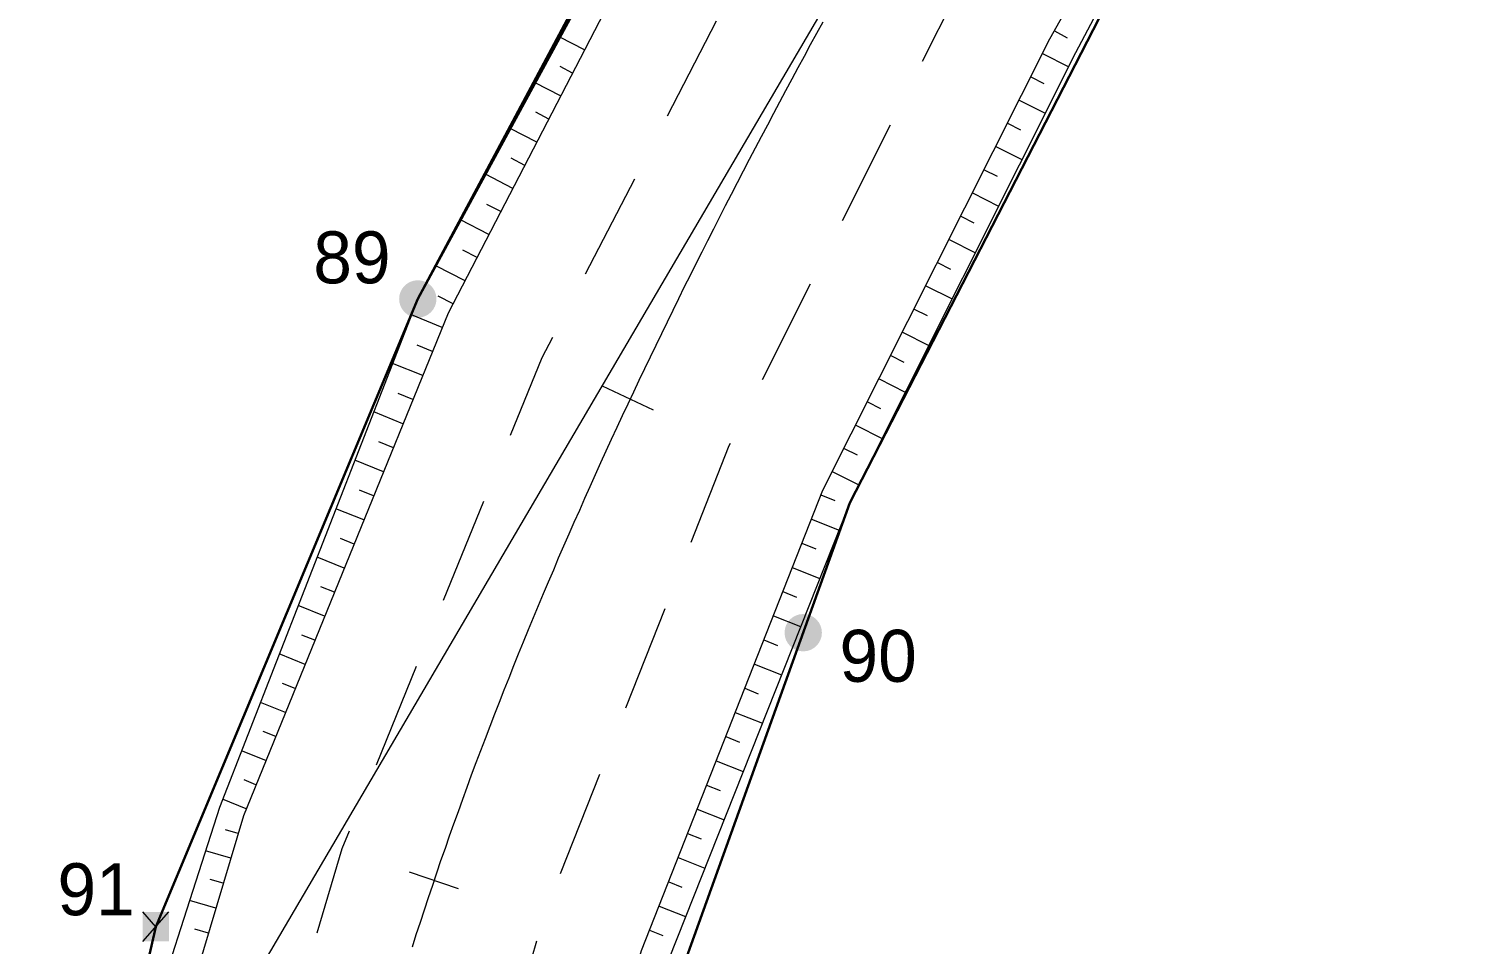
# Model space of a CAD drawing. Header units: metres. Extents: x 535260 to 535657, y 1837171 to 1837447.
# Drawn here: x 535397.5 to 535452.8, y 1837240.1 to 1837275.3 of the extents above; entities that cross this region are included whole.
import ezdxf
from ezdxf.enums import TextEntityAlignment as Align

# ---------------------------------------------------------------- set-up
doc = ezdxf.new("R2010")
doc.units = ezdxf.units.M
doc.header["$MEASUREMENT"] = 0
doc.linetypes.add('DGN Style 2', pattern=[6.8512, 4.11072, -2.74048])
for name, color, linetype, lineweight in [('Level 2', 1, 'Continuous', 0), ('Level 3', 1, 'Continuous', 0), ('Level 4', 1, 'Continuous', 0), ('Level 5', 1, 'Continuous', 0), ('Level 8', 1, 'Continuous', 0), ('Level 9', 1, 'Continuous', 0)]:
    doc.layers.add(name, color=color, linetype=linetype, lineweight=lineweight)
doc.styles.add('Style-CHAR_FAST_FONT', font='CHAR_FAST_FONT.shx')

# ---------------------------------------------------------------- blocks, each defined once
blk = doc.blocks.new('*U41')
at = {"layer": 'Level 5', "color": 7, "linetype": 'Continuous', "lineweight": 0}
for p, q in [((-0.57, 0.51), (0.57, -0.5)), ((0, 0.01), (0.57, 0.51))]:
    blk.add_line(p, q, dxfattribs=at)
at = {"layer": 'Level 5', "color": 7, "linetype": 'Continuous', "lineweight": 0, "extrusion": (0, 0, -1)}
blk.add_solid([(0.57, 0.51), (-0.57, 0.51), (0.57, -0.5), (-0.57, -0.5)], dxfattribs=at)

msp = doc.modelspace()

# ---------------------------------------------------------------- hatches: boundary and pattern name
at = {"layer": 'Level 4', "linetype": 'Continuous', "lineweight": 0}
h = msp.add_hatch(color=7, dxfattribs=at)
edge = h.paths.add_edge_path()
edge.add_arc((535412.51, 1837264.95), 0.719, 270, 630)
h = msp.add_hatch(color=1, dxfattribs=at)
edge = h.paths.add_edge_path()
edge.add_arc((535427.35, 1837252.11), 0.719, 270, 630)

# ---------------------------------------------------------------- linework, layer by layer
at = {"layer": 'Level 2', "color": 7, "linetype": 'Continuous', "lineweight": 0}
for p, q in [((535418.93, 1837274.53), (535417.98, 1837275.02)), ((535437.03, 1837275.27), (535437.51, 1837275)), ((535436.56, 1837274.39), (535437.57, 1837273.88)), ((535418.47, 1837273.64), (535417.99, 1837273.89)), ((535418.01, 1837272.76), (535417.03, 1837273.26)), ((535436.11, 1837273.49), (535436.62, 1837273.24)), ((535417.55, 1837271.87), (535417.05, 1837272.13)), ((535435.66, 1837272.6), (535436.67, 1837272.1)), ((535435.21, 1837271.71), (535435.72, 1837271.46)), ((535417.09, 1837270.98), (535416.07, 1837271.51)), ((535434.77, 1837270.81), (535435.77, 1837270.31)), ((535416.63, 1837270.09), (535416.11, 1837270.36)), ((535434.32, 1837269.92), (535434.82, 1837269.67)), ((535416.17, 1837269.2), (535415.12, 1837269.75)), ((535433.87, 1837269.03), (535434.87, 1837268.52)), ((535415.71, 1837268.32), (535415.17, 1837268.59)), ((535415.25, 1837267.43), (535414.16, 1837267.99)), ((535433.42, 1837268.14), (535433.92, 1837267.88)), ((535432.97, 1837267.24), (535433.98, 1837266.73)), ((535414.79, 1837266.54), (535414.24, 1837266.83)), ((535414.33, 1837265.65), (535413.21, 1837266.23)), ((535432.52, 1837266.35), (535433.02, 1837266.09)), ((535432.07, 1837265.46), (535433.08, 1837264.95)), ((535413.87, 1837264.76), (535413.3, 1837265.06)), ((535431.62, 1837264.56), (535432.12, 1837264.31)), ((535413.45, 1837263.85), (535412.27, 1837264.34)), ((535431.17, 1837263.67), (535432.18, 1837263.16)), ((535413.08, 1837262.93), (535412.49, 1837263.17)), ((535430.72, 1837262.78), (535431.22, 1837262.52)), ((535412.7, 1837262), (535411.54, 1837262.47)), ((535421.59, 1837260.67), (535419.62, 1837261.59)), ((535430.27, 1837261.88), (535431.28, 1837261.37)), ((535412.32, 1837261.08), (535411.75, 1837261.31)), ((535411.94, 1837260.15), (535410.82, 1837260.61)), ((535429.82, 1837260.99), (535430.33, 1837260.73)), ((535429.37, 1837260.1), (535430.39, 1837259.58)), ((535411.57, 1837259.22), (535411.01, 1837259.45)), ((535428.92, 1837259.2), (535429.43, 1837258.95)), ((535411.19, 1837258.3), (535410.09, 1837258.75)), ((535428.47, 1837258.31), (535429.49, 1837257.8)), ((535410.81, 1837257.37), (535410.27, 1837257.59)), ((535428.03, 1837257.41), (535428.57, 1837257.2)), ((535410.43, 1837256.45), (535409.36, 1837256.88)), ((535427.67, 1837256.48), (535428.73, 1837256.06)), ((535410.06, 1837255.52), (535409.53, 1837255.74)), ((535427.3, 1837255.55), (535427.83, 1837255.34)), ((535409.68, 1837254.59), (535408.63, 1837255.02)), ((535426.93, 1837254.62), (535427.99, 1837254.2)), ((535409.3, 1837253.67), (535408.78, 1837253.88)), ((535426.57, 1837253.69), (535427.09, 1837253.48)), ((535408.92, 1837252.74), (535407.9, 1837253.16)), ((535426.2, 1837252.76), (535427.25, 1837252.35)), ((535408.55, 1837251.82), (535408.04, 1837252.02)), ((535425.83, 1837251.83), (535426.36, 1837251.62)), ((535408.17, 1837250.89), (535407.17, 1837251.3)), ((535425.47, 1837250.9), (535426.51, 1837250.49)), ((535407.79, 1837249.96), (535407.3, 1837250.16)), ((535425.1, 1837249.97), (535425.62, 1837249.76)), ((535407.41, 1837249.04), (535406.45, 1837249.43)), ((535424.73, 1837249.04), (535425.78, 1837248.63)), ((535407.04, 1837248.11), (535406.56, 1837248.31)), ((535424.37, 1837248.11), (535424.89, 1837247.9)), ((535406.66, 1837247.19), (535405.72, 1837247.57)), ((535424, 1837247.18), (535425.04, 1837246.77)), ((535406.28, 1837246.26), (535405.82, 1837246.45)), ((535423.63, 1837246.25), (535424.15, 1837246.04)), ((535405.9, 1837245.33), (535404.99, 1837245.71)), ((535423.27, 1837245.32), (535424.3, 1837244.91)), ((535405.59, 1837244.38), (535405.11, 1837244.53)), ((535422.9, 1837244.39), (535423.42, 1837244.18)), ((535405.31, 1837243.43), (535404.33, 1837243.72)), ((535422.53, 1837243.46), (535423.56, 1837243.05)), ((535414.08, 1837242.26), (535412.19, 1837242.9)), ((535405.02, 1837242.47), (535404.52, 1837242.62)), ((535422.17, 1837242.52), (535422.68, 1837242.32)), ((535404.74, 1837241.51), (535403.72, 1837241.81)), ((535421.8, 1837241.59), (535422.82, 1837241.19)), ((535404.45, 1837240.55), (535403.93, 1837240.71)), ((535421.43, 1837240.66), (535421.95, 1837240.46))]:
    msp.add_line(p, q, dxfattribs=at)
at = {"layer": 'Level 2', "color": 7, "linetype": 'Continuous', "lineweight": 0, "flags": 128}
for points in [[(535536.33, 1837437), (535535.51, 1837436.17), (535525.53, 1837430.91), (535517.13, 1837424.2), (535511.18, 1837418.67), (535509.23, 1837416.98), (535496.4, 1837403.51), (535484.14, 1837386.7), (535473.26, 1837369.42), (535466.97, 1837358.63), (535460.67, 1837347.74), (535452.93, 1837334.89), (535443.18, 1837317.42), (535432.69, 1837300.16), (535422.34, 1837283.05), (535412.51, 1837264.95), (535404.87, 1837245.39), (535401.55, 1837235.05), (535400.7, 1837230.81), (535399.83, 1837226.6), (535397.53, 1837203.69), (535397.56, 1837182.94), (535397.77, 1837180.82)], [(535537.48, 1837437), (535535.6, 1837436.01), (535526.1, 1837430.07), (535517.54, 1837423.7), (535511.4, 1837418.43), (535509.52, 1837416.67), (535496.94, 1837403.07), (535484.62, 1837386.38), (535473.76, 1837369.12), (535467.41, 1837358.37), (535461.04, 1837347.52), (535453.45, 1837334.59), (535443.32, 1837317.34), (535433.1, 1837299.92), (535423.12, 1837282.62), (535413.68, 1837264.4), (535405.8, 1837245.07), (535402.72, 1837234.75), (535401.72, 1837230.58), (535400.86, 1837226.4), (535398.38, 1837203.66), (535398.54, 1837182.99), (535398.69, 1837180.82)], [(535414.51, 1837180.82), (535414.35, 1837183.74), (535414.42, 1837203.02), (535416.88, 1837223.38), (535417.64, 1837227.05), (535418.5, 1837230.67), (535421.12, 1837239.88), (535428.11, 1837257.59), (535436.85, 1837274.96), (535446.47, 1837292.07), (535456.69, 1837309.49), (535466.82, 1837326.74), (535474.41, 1837339.68), (535480.78, 1837350.53), (535487.19, 1837361.09), (535497.81, 1837377.55), (535509.39, 1837392.86), (535520.75, 1837404.86), (535522.4, 1837406.39), (535527.78, 1837411.02), (535535.27, 1837416.59), (535543.64, 1837421.97), (535553.44, 1837427.27), (535555.62, 1837428.24)], [(535560.6, 1837418.23), (535558.36, 1837417.07), (535543.88, 1837421.55), (535535.55, 1837416.19), (535528.32, 1837410.35), (535523.03, 1837405.71), (535521.64, 1837403.92), (535510.32, 1837392.1), (535498.64, 1837376.99), (535487.98, 1837360.61), (535481.41, 1837350.16), (535474.96, 1837339.35), (535467.41, 1837326.39), (535456.92, 1837309.36), (535447.01, 1837291.75), (535437.83, 1837274.42), (535429.14, 1837257.11), (535422.16, 1837239.52), (535419.3, 1837230.47), (535418.29, 1837226.9), (535417.54, 1837223.25), (535415.72, 1837202.97), (535415.97, 1837183.82), (535416.09, 1837180.82)]]:
    msp.add_lwpolyline(points, dxfattribs=at)
at = {"layer": 'Level 3', "color": 7, "linetype": 'Continuous', "lineweight": 0}
msp.add_line((535439.78, 1837295.99), (535401.42, 1837230.64), dxfattribs=at)
at = {"layer": 'Level 3', "color": 7, "linetype": 'Continuous', "lineweight": 0, "flags": 128}
msp.add_lwpolyline([(535428.1, 1837275.6), (535427.86, 1837275.16), (535427.62, 1837274.72), (535427.38, 1837274.28), (535427.14, 1837273.84), (535426.91, 1837273.4), (535426.67, 1837272.96), (535426.44, 1837272.52), (535426.2, 1837272.08), (535425.97, 1837271.63), (535425.73, 1837271.19), (535425.5, 1837270.75), (535425.27, 1837270.31), (535425.04, 1837269.86), (535424.81, 1837269.42), (535424.58, 1837268.97), (535424.35, 1837268.53), (535424.12, 1837268.09), (535423.9, 1837267.64), (535423.67, 1837267.19), (535423.44, 1837266.75), (535423.22, 1837266.3), (535423, 1837265.85), (535422.77, 1837265.41), (535422.55, 1837264.96), (535422.33, 1837264.51), (535422.11, 1837264.06), (535421.89, 1837263.61), (535421.67, 1837263.16), (535421.46, 1837262.71), (535421.24, 1837262.26), (535421.02, 1837261.81), (535420.81, 1837261.36), (535420.6, 1837260.9), (535420.38, 1837260.45), (535420.17, 1837260), (535419.96, 1837259.54), (535419.75, 1837259.09), (535419.55, 1837258.64), (535419.34, 1837258.18), (535419.13, 1837257.72), (535418.93, 1837257.27), (535418.73, 1837256.81), (535418.52, 1837256.35), (535418.32, 1837255.9), (535418.12, 1837255.44), (535417.92, 1837254.98), (535417.73, 1837254.52), (535417.53, 1837254.06), (535417.34, 1837253.6), (535417.14, 1837253.14), (535416.95, 1837252.68), (535416.76, 1837252.22), (535416.57, 1837251.75), (535416.38, 1837251.29), (535416.19, 1837250.83), (535416.01, 1837250.36), (535415.82, 1837249.9), (535415.64, 1837249.43), (535415.46, 1837248.97), (535415.28, 1837248.5), (535415.1, 1837248.03), (535414.92, 1837247.57), (535414.75, 1837247.1), (535414.57, 1837246.63), (535414.4, 1837246.16), (535414.23, 1837245.69), (535414.06, 1837245.22), (535413.89, 1837244.75), (535413.72, 1837244.28), (535413.56, 1837243.81), (535413.39, 1837243.33), (535413.23, 1837242.86), (535413.07, 1837242.39), (535412.91, 1837241.91), (535412.75, 1837241.44), (535412.6, 1837240.96), (535412.44, 1837240.49), (535412.29, 1837240.01)], dxfattribs=at)
at = {"layer": 'Level 5', "color": 7, "linetype": 'Continuous', "lineweight": 30}
for p, q in [((535429.78, 1837297.28), (535412.51, 1837264.95)), ((535422.34, 1837283.05), (535412.51, 1837264.95)), ((535412.51, 1837264.95), (535402.42, 1837240.8)), ((535412.51, 1837264.95), (535402.42, 1837240.8)), ((535402.42, 1837240.8), (535397.78, 1837220.62)), ((535402.42, 1837240.8), (535397.78, 1837220.62))]:
    msp.add_line(p, q, dxfattribs=at)
at = {"layer": 'Level 5', "color": 1, "linetype": 'Continuous', "lineweight": 30}
msp.add_line((535429.14, 1837257.11), (535445.96, 1837289.76), dxfattribs=at)
at = {"layer": 'Level 5', "color": 7, "linetype": 'Continuous', "lineweight": 30, "flags": 128}
msp.add_lwpolyline([(535415.97, 1837183.82), (535415.97, 1837183.82), (535418.29, 1837226.9), (535418.29, 1837226.9), (535418.29, 1837226.9), (535429.14, 1837257.11)], dxfattribs=at)
at = {"layer": 'Level 8', "color": 7, "linetype": 'DGN Style 2', "lineweight": 0, "flags": 128}
for points in [[(535546.08, 1837437), (535537.59, 1837432.54), (535528.35, 1837426.76), (535520.05, 1837420.59), (535514.1, 1837415.47), (535512.28, 1837413.77), (535500.03, 1837400.54), (535487.95, 1837384.16), (535477.2, 1837367.07), (535470.86, 1837356.35), (535464.49, 1837345.5), (535456.9, 1837332.56), (535446.77, 1837315.31), (535436.55, 1837297.89), (535426.61, 1837280.67), (535417.29, 1837262.69), (535409.59, 1837243.79), (535406.59, 1837233.75), (535405.63, 1837229.72), (535404.8, 1837225.66), (535402.38, 1837203.5), (535402.54, 1837183.18), (535402.7, 1837180.82)], [(535553.83, 1837431.82), (535551.7, 1837430.87), (535541.65, 1837425.44), (535533.02, 1837419.9), (535525.27, 1837414.13), (535519.7, 1837409.35), (535517.99, 1837407.76), (535506.29, 1837395.4), (535494.48, 1837379.78), (535483.75, 1837363.14), (535477.33, 1837352.55), (535470.96, 1837341.7), (535463.37, 1837328.77), (535453.24, 1837311.52), (535443.02, 1837294.1), (535433.36, 1837276.91), (535424.49, 1837259.3), (535417.34, 1837241.16), (535414.63, 1837231.67), (535413.73, 1837227.91), (535412.95, 1837224.12), (535410.42, 1837203.18), (535410.35, 1837183.55), (535410.5, 1837180.82)]]:
    msp.add_lwpolyline(points, dxfattribs=at)
at = {"layer": 'Level 9', "color": 7, "linetype": 'Continuous', "lineweight": 0, "flags": 128}
for points in [[(535536.33, 1837437), (535535.51, 1837436.17), (535525.53, 1837430.91), (535517.13, 1837424.2), (535511.18, 1837418.67), (535509.23, 1837416.98), (535496.4, 1837403.51), (535484.14, 1837386.7), (535473.26, 1837369.42), (535466.97, 1837358.63), (535460.67, 1837347.74), (535452.93, 1837334.89), (535443.18, 1837317.42), (535432.69, 1837300.16), (535422.34, 1837283.05), (535412.51, 1837264.95), (535404.87, 1837245.39), (535401.55, 1837235.05), (535400.7, 1837230.81), (535399.83, 1837226.6), (535397.53, 1837203.69), (535397.56, 1837182.94), (535397.77, 1837180.82)], [(535560.6, 1837418.23), (535558.36, 1837417.07), (535543.88, 1837421.55), (535535.55, 1837416.19), (535528.32, 1837410.35), (535523.03, 1837405.71), (535521.64, 1837403.92), (535510.32, 1837392.1), (535498.64, 1837376.99), (535487.98, 1837360.61), (535481.41, 1837350.16), (535474.96, 1837339.35), (535467.41, 1837326.39), (535456.92, 1837309.36), (535447.01, 1837291.75), (535437.83, 1837274.42), (535429.14, 1837257.11), (535422.16, 1837239.52), (535419.3, 1837230.47), (535418.29, 1837226.9), (535417.54, 1837223.25), (535415.72, 1837202.97), (535415.97, 1837183.82), (535416.09, 1837180.82)]]:
    msp.add_lwpolyline(points, dxfattribs=at)

# ---------------------------------------------------------------- block references
at = {"layer": 'Level 5', "color": 7, "linetype": 'Continuous', "lineweight": 0, "rotation": 90}
msp.add_blockref('*U41', (535402.43, 1837240.8), dxfattribs=at)

# ---------------------------------------------------------------- texts
at = {"layer": 'Level 4', "color": 1, "linetype": 'Continuous', "lineweight": 0, "style": 'Style-CHAR_FAST_FONT'}
for s, p in [('89', (535409.974, 1837266.55)), ('90', (535430.234, 1837251.22)), ('91', (535400.124, 1837242.24))]:
    msp.add_text(s, height=2, dxfattribs=at).set_placement(p, align=Align.MIDDLE_CENTER)

doc.saveas('drawing.dxf')
